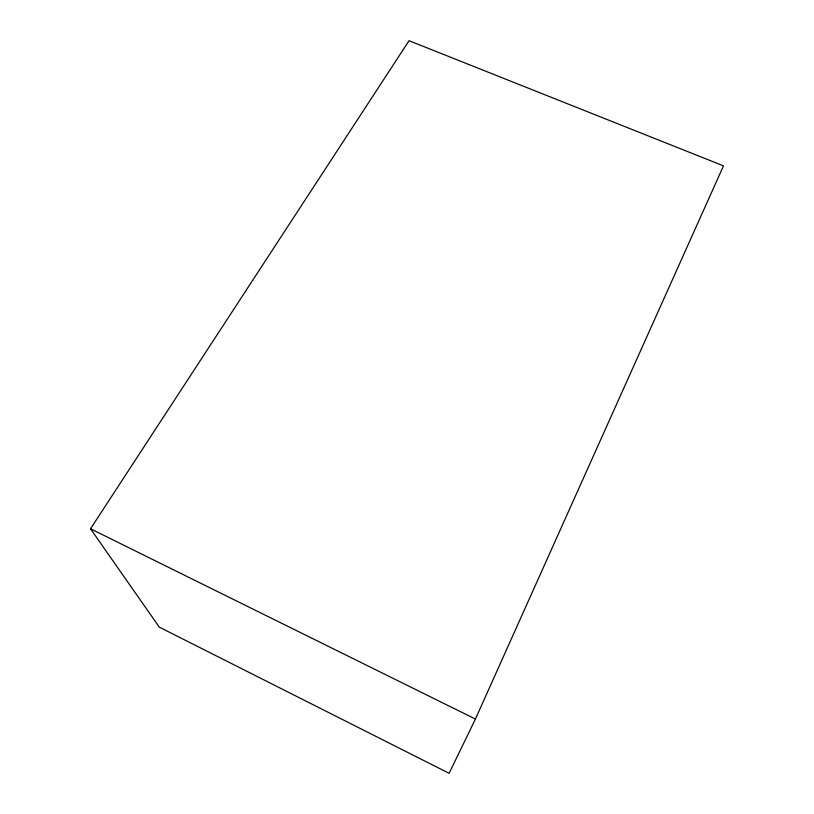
<?xml version="1.0" encoding="UTF-8"?>
<svg xmlns="http://www.w3.org/2000/svg" width="814" height="814" viewBox="0 0 814 814"><rect width="100%" height="100%" fill="white"/><g stroke="black" fill="none" stroke-linecap="round" stroke-linejoin="round"><path stroke-width="1.22" d="M475.417 719.057L723.483 165.853L409.045 40.7L90.517 528.774L159.29 627.126L449.114 773.3L475.417 719.057L90.517 528.774"/></g></svg>
